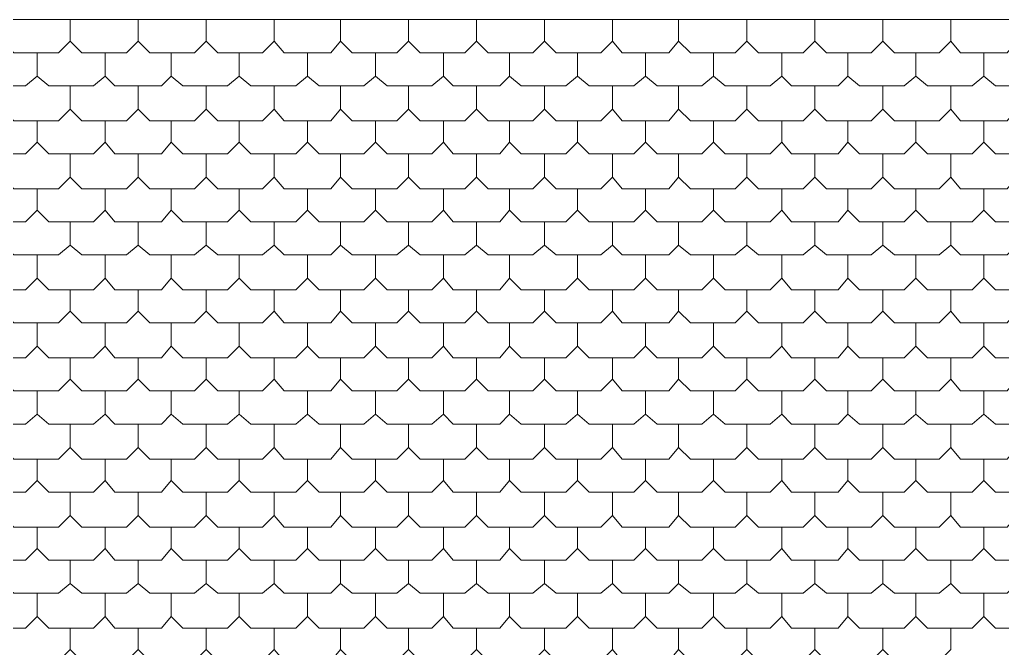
# Model space of a CAD drawing. Header units: millimetres. Extents: x 0 to 80.9, y 0 to 43.9.
# Drawn here: x 53.58 to 60.07, y 27.14 to 31.29 of the extents above; entities that cross this region are included whole.
import ezdxf

# ---------------------------------------------------------------- set-up
doc = ezdxf.new("R2010")
doc.units = ezdxf.units.MM
doc.layers.add('PDF_014408$BL-ROOF', color=7, linetype='Continuous')

msp = doc.modelspace()

# ---------------------------------------------------------------- linework, layer by layer
at = {"layer": 'PDF_014408$BL-ROOF', "lineweight": 9}
msp.add_lwpolyline([(9.0781, 31.2862), (18.5409, 21.8234), (26.2342, 21.8234), (26.2342, 29.427), (49.2758, 29.427), (49.2758, 22.862), (66.5345, 22.862), (66.5345, 22.4132), (75.4074, 31.2862)], close=True, dxfattribs=at)
for points in [[(53.4686, 31.1451), (53.5456, 31.0682), (53.8405, 31.0682), (53.9174, 31.1451), (53.9174, 31.2862)], [(53.9174, 31.1451), (53.9943, 31.0682), (54.2892, 31.0682), (54.3662, 31.1451), (54.3662, 31.2862)], [(54.3662, 31.1451), (54.4431, 31.0682), (54.738, 31.0682), (54.815, 31.1451), (54.815, 31.2862)], [(54.815, 31.1451), (54.8919, 31.0682), (55.1868, 31.0682), (55.2637, 31.1451), (55.2637, 31.2862)], [(55.2637, 31.1451), (55.3278, 31.0682), (55.6356, 31.0682), (55.6997, 31.1451), (55.6997, 31.2862)], [(55.6997, 31.1451), (55.7766, 31.0682), (56.0715, 31.0682), (56.1485, 31.1451), (56.1485, 31.2862)], [(56.1485, 31.1451), (56.2254, 31.0682), (56.5203, 31.0682), (56.5972, 31.1451), (56.5972, 31.2862)], [(56.5972, 31.1451), (56.6742, 31.0682), (56.9691, 31.0682), (57.046, 31.1451), (57.046, 31.2862)], [(57.046, 31.1451), (57.1229, 31.0682), (57.4179, 31.0682), (57.4948, 31.1451), (57.4948, 31.2862)], [(57.4948, 31.1451), (57.5589, 31.0682), (57.8666, 31.0682), (57.9307, 31.1451), (57.9307, 31.2862)], [(57.9307, 31.1451), (58.0077, 31.0682), (58.3026, 31.0682), (58.3795, 31.1451), (58.3795, 31.2862)], [(58.3795, 31.1451), (58.4565, 31.0682), (58.7514, 31.0682), (58.8283, 31.1451), (58.8283, 31.2862)], [(58.8283, 31.1451), (58.9052, 31.0682), (59.2001, 31.0682), (59.2771, 31.1451), (59.2771, 31.2862)], [(59.2771, 31.1451), (59.354, 31.0682), (59.6489, 31.0682), (59.7259, 31.1451), (59.7259, 31.2862)], [(59.7259, 31.1451), (59.79, 31.0682), (60.0977, 31.0682), (60.1618, 31.1451), (60.1618, 31.2862)], [(53.2506, 30.9143), (53.3276, 30.8502), (53.6225, 30.8502), (53.6994, 30.9143), (53.6994, 31.0682)], [(53.6994, 30.9143), (53.7764, 30.8502), (54.0713, 30.8502), (54.1482, 30.9143), (54.1482, 31.0682)], [(54.1482, 30.9143), (54.2123, 30.8502), (54.52, 30.8502), (54.5842, 30.9143), (54.5842, 31.0682)], [(54.5842, 30.9143), (54.6611, 30.8502), (54.956, 30.8502), (55.0329, 30.9143), (55.0329, 31.0682)], [(55.0329, 30.9143), (55.1099, 30.8502), (55.4048, 30.8502), (55.4817, 30.9143), (55.4817, 31.0682)], [(55.4817, 30.9143), (55.5586, 30.8502), (55.8535, 30.8502), (55.9305, 30.9143), (55.9305, 31.0682)], [(55.9305, 30.9143), (56.0074, 30.8502), (56.3023, 30.8502), (56.3793, 30.9143), (56.3793, 31.0682)], [(56.3793, 30.9143), (56.4434, 30.8502), (56.7511, 30.8502), (56.8152, 30.9143), (56.8152, 31.0682)], [(56.8152, 30.9143), (56.8921, 30.8502), (57.1871, 30.8502), (57.264, 30.9143), (57.264, 31.0682)], [(57.264, 30.9143), (57.3409, 30.8502), (57.6358, 30.8502), (57.7128, 30.9143), (57.7128, 31.0682)], [(57.7128, 30.9143), (57.7897, 30.8502), (58.0846, 30.8502), (58.1615, 30.9143), (58.1615, 31.0682)], [(58.1615, 30.9143), (58.2385, 30.8502), (58.5334, 30.8502), (58.6103, 30.9143), (58.6103, 31.0682)], [(58.6103, 30.9143), (58.6744, 30.8502), (58.9822, 30.8502), (59.0463, 30.9143), (59.0463, 31.0682)], [(59.0463, 30.9143), (59.1232, 30.8502), (59.4181, 30.8502), (59.4951, 30.9143), (59.4951, 31.0682)], [(59.4951, 30.9143), (59.572, 30.8502), (59.8669, 30.8502), (59.9438, 30.9143), (59.9438, 31.0682)], [(59.9438, 30.9143), (60.0208, 30.8502), (60.3157, 30.8502), (60.3926, 30.9143), (60.3926, 31.0682)], [(53.4686, 30.6964), (53.5456, 30.6194), (53.8405, 30.6194), (53.9174, 30.6964), (53.9174, 30.8502)], [(53.9174, 30.6964), (53.9943, 30.6194), (54.2892, 30.6194), (54.3662, 30.6964), (54.3662, 30.8502)], [(54.3662, 30.6964), (54.4431, 30.6194), (54.738, 30.6194), (54.815, 30.6964), (54.815, 30.8502)], [(54.815, 30.6964), (54.8919, 30.6194), (55.1868, 30.6194), (55.2637, 30.6964), (55.2637, 30.8502)], [(55.2637, 30.6964), (55.3278, 30.6194), (55.6356, 30.6194), (55.6997, 30.6964), (55.6997, 30.8502)], [(55.6997, 30.6964), (55.7766, 30.6194), (56.0715, 30.6194), (56.1485, 30.6964), (56.1485, 30.8502)], [(56.1485, 30.6964), (56.2254, 30.6194), (56.5203, 30.6194), (56.5972, 30.6964), (56.5972, 30.8502)], [(56.5972, 30.6964), (56.6742, 30.6194), (56.9691, 30.6194), (57.046, 30.6964), (57.046, 30.8502)], [(57.046, 30.6964), (57.1229, 30.6194), (57.4179, 30.6194), (57.4948, 30.6964), (57.4948, 30.8502)], [(57.4948, 30.6964), (57.5589, 30.6194), (57.8666, 30.6194), (57.9307, 30.6964), (57.9307, 30.8502)], [(57.9307, 30.6964), (58.0077, 30.6194), (58.3026, 30.6194), (58.3795, 30.6964), (58.3795, 30.8502)], [(58.3795, 30.6964), (58.4565, 30.6194), (58.7514, 30.6194), (58.8283, 30.6964), (58.8283, 30.8502)], [(58.8283, 30.6964), (58.9052, 30.6194), (59.2001, 30.6194), (59.2771, 30.6964), (59.2771, 30.8502)], [(59.2771, 30.6964), (59.354, 30.6194), (59.6489, 30.6194), (59.7259, 30.6964), (59.7259, 30.8502)], [(59.7259, 30.6964), (59.79, 30.6194), (60.0977, 30.6194), (60.1618, 30.6964), (60.1618, 30.8502)], [(53.2506, 30.4784), (53.3276, 30.4015), (53.6225, 30.4015), (53.6994, 30.4784), (53.6994, 30.6194)], [(53.6994, 30.4784), (53.7764, 30.4015), (54.0713, 30.4015), (54.1482, 30.4784), (54.1482, 30.6194)], [(54.1482, 30.4784), (54.2123, 30.4015), (54.52, 30.4015), (54.5842, 30.4784), (54.5842, 30.6194)], [(54.5842, 30.4784), (54.6611, 30.4015), (54.956, 30.4015), (55.0329, 30.4784), (55.0329, 30.6194)], [(55.0329, 30.4784), (55.1099, 30.4015), (55.4048, 30.4015), (55.4817, 30.4784), (55.4817, 30.6194)], [(55.4817, 30.4784), (55.5586, 30.4015), (55.8535, 30.4015), (55.9305, 30.4784), (55.9305, 30.6194)], [(55.9305, 30.4784), (56.0074, 30.4015), (56.3023, 30.4015), (56.3793, 30.4784), (56.3793, 30.6194)], [(56.3793, 30.4784), (56.4434, 30.4015), (56.7511, 30.4015), (56.8152, 30.4784), (56.8152, 30.6194)], [(56.8152, 30.4784), (56.8921, 30.4015), (57.1871, 30.4015), (57.264, 30.4784), (57.264, 30.6194)], [(57.264, 30.4784), (57.3409, 30.4015), (57.6358, 30.4015), (57.7128, 30.4784), (57.7128, 30.6194)], [(57.7128, 30.4784), (57.7897, 30.4015), (58.0846, 30.4015), (58.1615, 30.4784), (58.1615, 30.6194)], [(58.1615, 30.4784), (58.2385, 30.4015), (58.5334, 30.4015), (58.6103, 30.4784), (58.6103, 30.6194)], [(58.6103, 30.4784), (58.6744, 30.4015), (58.9822, 30.4015), (59.0463, 30.4784), (59.0463, 30.6194)], [(59.0463, 30.4784), (59.1232, 30.4015), (59.4181, 30.4015), (59.4951, 30.4784), (59.4951, 30.6194)], [(59.4951, 30.4784), (59.572, 30.4015), (59.8669, 30.4015), (59.9438, 30.4784), (59.9438, 30.6194)], [(59.9438, 30.4784), (60.0208, 30.4015), (60.3157, 30.4015), (60.3926, 30.4784), (60.3926, 30.6194)], [(53.4686, 30.2476), (53.5456, 30.1707), (53.8405, 30.1707), (53.9174, 30.2476), (53.9174, 30.4015)], [(53.9174, 30.2476), (53.9943, 30.1707), (54.2892, 30.1707), (54.3662, 30.2476), (54.3662, 30.4015)], [(54.3662, 30.2476), (54.4431, 30.1707), (54.738, 30.1707), (54.815, 30.2476), (54.815, 30.4015)], [(54.815, 30.2476), (54.8919, 30.1707), (55.1868, 30.1707), (55.2637, 30.2476), (55.2637, 30.4015)], [(55.2637, 30.2476), (55.3278, 30.1707), (55.6356, 30.1707), (55.6997, 30.2476), (55.6997, 30.4015)], [(55.6997, 30.2476), (55.7766, 30.1707), (56.0715, 30.1707), (56.1485, 30.2476), (56.1485, 30.4015)], [(56.1485, 30.2476), (56.2254, 30.1707), (56.5203, 30.1707), (56.5972, 30.2476), (56.5972, 30.4015)], [(56.5972, 30.2476), (56.6742, 30.1707), (56.9691, 30.1707), (57.046, 30.2476), (57.046, 30.4015)], [(57.046, 30.2476), (57.1229, 30.1707), (57.4179, 30.1707), (57.4948, 30.2476), (57.4948, 30.4015)], [(57.4948, 30.2476), (57.5589, 30.1707), (57.8666, 30.1707), (57.9307, 30.2476), (57.9307, 30.4015)], [(57.9307, 30.2476), (58.0077, 30.1707), (58.3026, 30.1707), (58.3795, 30.2476), (58.3795, 30.4015)], [(58.3795, 30.2476), (58.4565, 30.1707), (58.7514, 30.1707), (58.8283, 30.2476), (58.8283, 30.4015)], [(58.8283, 30.2476), (58.9052, 30.1707), (59.2001, 30.1707), (59.2771, 30.2476), (59.2771, 30.4015)], [(59.2771, 30.2476), (59.354, 30.1707), (59.6489, 30.1707), (59.7259, 30.2476), (59.7259, 30.4015)], [(59.7259, 30.2476), (59.79, 30.1707), (60.0977, 30.1707), (60.1618, 30.2476), (60.1618, 30.4015)], [(53.2506, 30.0296), (53.3276, 29.9527), (53.6225, 29.9527), (53.6994, 30.0296), (53.6994, 30.1707)], [(53.6994, 30.0296), (53.7764, 29.9527), (54.0713, 29.9527), (54.1482, 30.0296), (54.1482, 30.1707)], [(54.1482, 30.0296), (54.2123, 29.9527), (54.52, 29.9527), (54.5842, 30.0296), (54.5842, 30.1707)], [(54.5842, 30.0296), (54.6611, 29.9527), (54.956, 29.9527), (55.0329, 30.0296), (55.0329, 30.1707)], [(55.0329, 30.0296), (55.1099, 29.9527), (55.4048, 29.9527), (55.4817, 30.0296), (55.4817, 30.1707)], [(55.4817, 30.0296), (55.5586, 29.9527), (55.8535, 29.9527), (55.9305, 30.0296), (55.9305, 30.1707)], [(55.9305, 30.0296), (56.0074, 29.9527), (56.3023, 29.9527), (56.3793, 30.0296), (56.3793, 30.1707)], [(56.3793, 30.0296), (56.4434, 29.9527), (56.7511, 29.9527), (56.8152, 30.0296), (56.8152, 30.1707)], [(56.8152, 30.0296), (56.8921, 29.9527), (57.1871, 29.9527), (57.264, 30.0296), (57.264, 30.1707)], [(57.264, 30.0296), (57.3409, 29.9527), (57.6358, 29.9527), (57.7128, 30.0296), (57.7128, 30.1707)], [(57.7128, 30.0296), (57.7897, 29.9527), (58.0846, 29.9527), (58.1615, 30.0296), (58.1615, 30.1707)], [(58.1615, 30.0296), (58.2385, 29.9527), (58.5334, 29.9527), (58.6103, 30.0296), (58.6103, 30.1707)], [(58.6103, 30.0296), (58.6744, 29.9527), (58.9822, 29.9527), (59.0463, 30.0296), (59.0463, 30.1707)], [(59.0463, 30.0296), (59.1232, 29.9527), (59.4181, 29.9527), (59.4951, 30.0296), (59.4951, 30.1707)], [(59.4951, 30.0296), (59.572, 29.9527), (59.8669, 29.9527), (59.9438, 30.0296), (59.9438, 30.1707)], [(59.9438, 30.0296), (60.0208, 29.9527), (60.3157, 29.9527), (60.3926, 30.0296), (60.3926, 30.1707)], [(53.4686, 29.7988), (53.5456, 29.7347), (53.8405, 29.7347), (53.9174, 29.7988), (53.9174, 29.9527)], [(53.9174, 29.7988), (53.9943, 29.7347), (54.2892, 29.7347), (54.3662, 29.7988), (54.3662, 29.9527)], [(54.3662, 29.7988), (54.4431, 29.7347), (54.738, 29.7347), (54.815, 29.7988), (54.815, 29.9527)], [(54.815, 29.7988), (54.8919, 29.7347), (55.1868, 29.7347), (55.2637, 29.7988), (55.2637, 29.9527)], [(55.2637, 29.7988), (55.3278, 29.7347), (55.6356, 29.7347), (55.6997, 29.7988), (55.6997, 29.9527)], [(55.6997, 29.7988), (55.7766, 29.7347), (56.0715, 29.7347), (56.1485, 29.7988), (56.1485, 29.9527)], [(56.1485, 29.7988), (56.2254, 29.7347), (56.5203, 29.7347), (56.5972, 29.7988), (56.5972, 29.9527)], [(56.5972, 29.7988), (56.6742, 29.7347), (56.9691, 29.7347), (57.046, 29.7988), (57.046, 29.9527)], [(57.046, 29.7988), (57.1229, 29.7347), (57.4179, 29.7347), (57.4948, 29.7988), (57.4948, 29.9527)], [(57.4948, 29.7988), (57.5589, 29.7347), (57.8666, 29.7347), (57.9307, 29.7988), (57.9307, 29.9527)], [(57.9307, 29.7988), (58.0077, 29.7347), (58.3026, 29.7347), (58.3795, 29.7988), (58.3795, 29.9527)], [(58.3795, 29.7988), (58.4565, 29.7347), (58.7514, 29.7347), (58.8283, 29.7988), (58.8283, 29.9527)], [(58.8283, 29.7988), (58.9052, 29.7347), (59.2001, 29.7347), (59.2771, 29.7988), (59.2771, 29.9527)], [(59.2771, 29.7988), (59.354, 29.7347), (59.6489, 29.7347), (59.7259, 29.7988), (59.7259, 29.9527)], [(59.7259, 29.7988), (59.79, 29.7347), (60.0977, 29.7347), (60.1618, 29.7988), (60.1618, 29.9527)], [(53.2506, 29.5808), (53.3276, 29.5039), (53.6225, 29.5039), (53.6994, 29.5808), (53.6994, 29.7347)], [(53.6994, 29.5808), (53.7764, 29.5039), (54.0713, 29.5039), (54.1482, 29.5808), (54.1482, 29.7347)], [(54.1482, 29.5808), (54.2123, 29.5039), (54.52, 29.5039), (54.5842, 29.5808), (54.5842, 29.7347)], [(54.5842, 29.5808), (54.6611, 29.5039), (54.956, 29.5039), (55.0329, 29.5808), (55.0329, 29.7347)], [(55.0329, 29.5808), (55.1099, 29.5039), (55.4048, 29.5039), (55.4817, 29.5808), (55.4817, 29.7347)], [(55.4817, 29.5808), (55.5586, 29.5039), (55.8535, 29.5039), (55.9305, 29.5808), (55.9305, 29.7347)], [(55.9305, 29.5808), (56.0074, 29.5039), (56.3023, 29.5039), (56.3793, 29.5808), (56.3793, 29.7347)], [(56.3793, 29.5808), (56.4434, 29.5039), (56.7511, 29.5039), (56.8152, 29.5808), (56.8152, 29.7347)], [(56.8152, 29.5808), (56.8921, 29.5039), (57.1871, 29.5039), (57.264, 29.5808), (57.264, 29.7347)], [(57.264, 29.5808), (57.3409, 29.5039), (57.6358, 29.5039), (57.7128, 29.5808), (57.7128, 29.7347)], [(57.7128, 29.5808), (57.7897, 29.5039), (58.0846, 29.5039), (58.1615, 29.5808), (58.1615, 29.7347)], [(58.1615, 29.5808), (58.2385, 29.5039), (58.5334, 29.5039), (58.6103, 29.5808), (58.6103, 29.7347)], [(58.6103, 29.5808), (58.6744, 29.5039), (58.9822, 29.5039), (59.0463, 29.5808), (59.0463, 29.7347)], [(59.0463, 29.5808), (59.1232, 29.5039), (59.4181, 29.5039), (59.4951, 29.5808), (59.4951, 29.7347)], [(59.4951, 29.5808), (59.572, 29.5039), (59.8669, 29.5039), (59.9438, 29.5808), (59.9438, 29.7347)], [(59.9438, 29.5808), (60.0208, 29.5039), (60.3157, 29.5039), (60.3926, 29.5808), (60.3926, 29.7347)], [(53.4686, 29.3629), (53.5456, 29.2859), (53.8405, 29.2859), (53.9174, 29.3629), (53.9174, 29.5039)], [(53.9174, 29.3629), (53.9943, 29.2859), (54.2892, 29.2859), (54.3662, 29.3629), (54.3662, 29.5039)], [(54.3662, 29.3629), (54.4431, 29.2859), (54.738, 29.2859), (54.815, 29.3629), (54.815, 29.5039)], [(54.815, 29.3629), (54.8919, 29.2859), (55.1868, 29.2859), (55.2637, 29.3629), (55.2637, 29.5039)], [(55.2637, 29.3629), (55.3278, 29.2859), (55.6356, 29.2859), (55.6997, 29.3629), (55.6997, 29.5039)], [(55.6997, 29.3629), (55.7766, 29.2859), (56.0715, 29.2859), (56.1485, 29.3629), (56.1485, 29.5039)], [(56.1485, 29.3629), (56.2254, 29.2859), (56.5203, 29.2859), (56.5972, 29.3629), (56.5972, 29.5039)], [(56.5972, 29.3629), (56.6742, 29.2859), (56.9691, 29.2859), (57.046, 29.3629), (57.046, 29.5039)], [(57.046, 29.3629), (57.1229, 29.2859), (57.4179, 29.2859), (57.4948, 29.3629), (57.4948, 29.5039)], [(57.4948, 29.3629), (57.5589, 29.2859), (57.8666, 29.2859), (57.9307, 29.3629), (57.9307, 29.5039)], [(57.9307, 29.3629), (58.0077, 29.2859), (58.3026, 29.2859), (58.3795, 29.3629), (58.3795, 29.5039)], [(58.3795, 29.3629), (58.4565, 29.2859), (58.7514, 29.2859), (58.8283, 29.3629), (58.8283, 29.5039)], [(58.8283, 29.3629), (58.9052, 29.2859), (59.2001, 29.2859), (59.2771, 29.3629), (59.2771, 29.5039)], [(59.2771, 29.3629), (59.354, 29.2859), (59.6489, 29.2859), (59.7259, 29.3629), (59.7259, 29.5039)], [(59.7259, 29.3629), (59.79, 29.2859), (60.0977, 29.2859), (60.1618, 29.3629), (60.1618, 29.5039)], [(53.2506, 29.1321), (53.3276, 29.0551), (53.6225, 29.0551), (53.6994, 29.1321), (53.6994, 29.2859)], [(53.6994, 29.1321), (53.7764, 29.0551), (54.0713, 29.0551), (54.1482, 29.1321), (54.1482, 29.2859)], [(54.1482, 29.1321), (54.2123, 29.0551), (54.52, 29.0551), (54.5842, 29.1321), (54.5842, 29.2859)], [(54.5842, 29.1321), (54.6611, 29.0551), (54.956, 29.0551), (55.0329, 29.1321), (55.0329, 29.2859)], [(55.0329, 29.1321), (55.1099, 29.0551), (55.4048, 29.0551), (55.4817, 29.1321), (55.4817, 29.2859)], [(55.4817, 29.1321), (55.5586, 29.0551), (55.8535, 29.0551), (55.9305, 29.1321), (55.9305, 29.2859)], [(55.9305, 29.1321), (56.0074, 29.0551), (56.3023, 29.0551), (56.3793, 29.1321), (56.3793, 29.2859)], [(56.3793, 29.1321), (56.4434, 29.0551), (56.7511, 29.0551), (56.8152, 29.1321), (56.8152, 29.2859)], [(56.8152, 29.1321), (56.8921, 29.0551), (57.1871, 29.0551), (57.264, 29.1321), (57.264, 29.2859)], [(57.264, 29.1321), (57.3409, 29.0551), (57.6358, 29.0551), (57.7128, 29.1321), (57.7128, 29.2859)], [(57.7128, 29.1321), (57.7897, 29.0551), (58.0846, 29.0551), (58.1615, 29.1321), (58.1615, 29.2859)], [(58.1615, 29.1321), (58.2385, 29.0551), (58.5334, 29.0551), (58.6103, 29.1321), (58.6103, 29.2859)], [(58.6103, 29.1321), (58.6744, 29.0551), (58.9822, 29.0551), (59.0463, 29.1321), (59.0463, 29.2859)], [(59.0463, 29.1321), (59.1232, 29.0551), (59.4181, 29.0551), (59.4951, 29.1321), (59.4951, 29.2859)], [(59.4951, 29.1321), (59.572, 29.0551), (59.8669, 29.0551), (59.9438, 29.1321), (59.9438, 29.2859)], [(59.9438, 29.1321), (60.0208, 29.0551), (60.3157, 29.0551), (60.3926, 29.1321), (60.3926, 29.2859)], [(53.4686, 28.9141), (53.5456, 28.8372), (53.8405, 28.8372), (53.9174, 28.9141), (53.9174, 29.0551)], [(53.9174, 28.9141), (53.9943, 28.8372), (54.2892, 28.8372), (54.3662, 28.9141), (54.3662, 29.0551)], [(54.3662, 28.9141), (54.4431, 28.8372), (54.738, 28.8372), (54.815, 28.9141), (54.815, 29.0551)], [(54.815, 28.9141), (54.8919, 28.8372), (55.1868, 28.8372), (55.2637, 28.9141), (55.2637, 29.0551)], [(55.2637, 28.9141), (55.3278, 28.8372), (55.6356, 28.8372), (55.6997, 28.9141), (55.6997, 29.0551)], [(55.6997, 28.9141), (55.7766, 28.8372), (56.0715, 28.8372), (56.1485, 28.9141), (56.1485, 29.0551)], [(56.1485, 28.9141), (56.2254, 28.8372), (56.5203, 28.8372), (56.5972, 28.9141), (56.5972, 29.0551)], [(56.5972, 28.9141), (56.6742, 28.8372), (56.9691, 28.8372), (57.046, 28.9141), (57.046, 29.0551)], [(57.046, 28.9141), (57.1229, 28.8372), (57.4179, 28.8372), (57.4948, 28.9141), (57.4948, 29.0551)], [(57.4948, 28.9141), (57.5589, 28.8372), (57.8666, 28.8372), (57.9307, 28.9141), (57.9307, 29.0551)], [(57.9307, 28.9141), (58.0077, 28.8372), (58.3026, 28.8372), (58.3795, 28.9141), (58.3795, 29.0551)], [(58.3795, 28.9141), (58.4565, 28.8372), (58.7514, 28.8372), (58.8283, 28.9141), (58.8283, 29.0551)], [(58.8283, 28.9141), (58.9052, 28.8372), (59.2001, 28.8372), (59.2771, 28.9141), (59.2771, 29.0551)], [(59.2771, 28.9141), (59.354, 28.8372), (59.6489, 28.8372), (59.7259, 28.9141), (59.7259, 29.0551)], [(59.7259, 28.9141), (59.79, 28.8372), (60.0977, 28.8372), (60.1618, 28.9141), (60.1618, 29.0551)], [(53.2506, 28.6833), (53.3276, 28.6192), (53.6225, 28.6192), (53.6994, 28.6833), (53.6994, 28.8372)], [(53.6994, 28.6833), (53.7764, 28.6192), (54.0713, 28.6192), (54.1482, 28.6833), (54.1482, 28.8372)], [(54.1482, 28.6833), (54.2123, 28.6192), (54.52, 28.6192), (54.5842, 28.6833), (54.5842, 28.8372)], [(54.5842, 28.6833), (54.6611, 28.6192), (54.956, 28.6192), (55.0329, 28.6833), (55.0329, 28.8372)], [(55.0329, 28.6833), (55.1099, 28.6192), (55.4048, 28.6192), (55.4817, 28.6833), (55.4817, 28.8372)], [(55.4817, 28.6833), (55.5586, 28.6192), (55.8535, 28.6192), (55.9305, 28.6833), (55.9305, 28.8372)], [(55.9305, 28.6833), (56.0074, 28.6192), (56.3023, 28.6192), (56.3793, 28.6833), (56.3793, 28.8372)], [(56.3793, 28.6833), (56.4434, 28.6192), (56.7511, 28.6192), (56.8152, 28.6833), (56.8152, 28.8372)], [(56.8152, 28.6833), (56.8921, 28.6192), (57.1871, 28.6192), (57.264, 28.6833), (57.264, 28.8372)], [(57.264, 28.6833), (57.3409, 28.6192), (57.6358, 28.6192), (57.7128, 28.6833), (57.7128, 28.8372)], [(57.7128, 28.6833), (57.7897, 28.6192), (58.0846, 28.6192), (58.1615, 28.6833), (58.1615, 28.8372)], [(58.1615, 28.6833), (58.2385, 28.6192), (58.5334, 28.6192), (58.6103, 28.6833), (58.6103, 28.8372)], [(58.6103, 28.6833), (58.6744, 28.6192), (58.9822, 28.6192), (59.0463, 28.6833), (59.0463, 28.8372)], [(59.0463, 28.6833), (59.1232, 28.6192), (59.4181, 28.6192), (59.4951, 28.6833), (59.4951, 28.8372)], [(59.4951, 28.6833), (59.572, 28.6192), (59.8669, 28.6192), (59.9438, 28.6833), (59.9438, 28.8372)], [(59.9438, 28.6833), (60.0208, 28.6192), (60.3157, 28.6192), (60.3926, 28.6833), (60.3926, 28.8372)], [(53.4686, 28.4653), (53.5456, 28.3884), (53.8405, 28.3884), (53.9174, 28.4653), (53.9174, 28.6192)], [(53.9174, 28.4653), (53.9943, 28.3884), (54.2892, 28.3884), (54.3662, 28.4653), (54.3662, 28.6192)], [(54.3662, 28.4653), (54.4431, 28.3884), (54.738, 28.3884), (54.815, 28.4653), (54.815, 28.6192)], [(54.815, 28.4653), (54.8919, 28.3884), (55.1868, 28.3884), (55.2637, 28.4653), (55.2637, 28.6192)], [(55.2637, 28.4653), (55.3278, 28.3884), (55.6356, 28.3884), (55.6997, 28.4653), (55.6997, 28.6192)], [(55.6997, 28.4653), (55.7766, 28.3884), (56.0715, 28.3884), (56.1485, 28.4653), (56.1485, 28.6192)], [(56.1485, 28.4653), (56.2254, 28.3884), (56.5203, 28.3884), (56.5972, 28.4653), (56.5972, 28.6192)], [(56.5972, 28.4653), (56.6742, 28.3884), (56.9691, 28.3884), (57.046, 28.4653), (57.046, 28.6192)], [(57.046, 28.4653), (57.1229, 28.3884), (57.4179, 28.3884), (57.4948, 28.4653), (57.4948, 28.6192)], [(57.4948, 28.4653), (57.5589, 28.3884), (57.8666, 28.3884), (57.9307, 28.4653), (57.9307, 28.6192)], [(57.9307, 28.4653), (58.0077, 28.3884), (58.3026, 28.3884), (58.3795, 28.4653), (58.3795, 28.6192)], [(58.3795, 28.4653), (58.4565, 28.3884), (58.7514, 28.3884), (58.8283, 28.4653), (58.8283, 28.6192)], [(58.8283, 28.4653), (58.9052, 28.3884), (59.2001, 28.3884), (59.2771, 28.4653), (59.2771, 28.6192)], [(59.2771, 28.4653), (59.354, 28.3884), (59.6489, 28.3884), (59.7259, 28.4653), (59.7259, 28.6192)], [(59.7259, 28.4653), (59.79, 28.3884), (60.0977, 28.3884), (60.1618, 28.4653), (60.1618, 28.6192)], [(53.2506, 28.2473), (53.3276, 28.1704), (53.6225, 28.1704), (53.6994, 28.2473), (53.6994, 28.3884)], [(53.6994, 28.2473), (53.7764, 28.1704), (54.0713, 28.1704), (54.1482, 28.2473), (54.1482, 28.3884)], [(54.1482, 28.2473), (54.2123, 28.1704), (54.52, 28.1704), (54.5842, 28.2473), (54.5842, 28.3884)], [(54.5842, 28.2473), (54.6611, 28.1704), (54.956, 28.1704), (55.0329, 28.2473), (55.0329, 28.3884)], [(55.0329, 28.2473), (55.1099, 28.1704), (55.4048, 28.1704), (55.4817, 28.2473), (55.4817, 28.3884)], [(55.4817, 28.2473), (55.5586, 28.1704), (55.8535, 28.1704), (55.9305, 28.2473), (55.9305, 28.3884)], [(55.9305, 28.2473), (56.0074, 28.1704), (56.3023, 28.1704), (56.3793, 28.2473), (56.3793, 28.3884)], [(56.3793, 28.2473), (56.4434, 28.1704), (56.7511, 28.1704), (56.8152, 28.2473), (56.8152, 28.3884)], [(56.8152, 28.2473), (56.8921, 28.1704), (57.1871, 28.1704), (57.264, 28.2473), (57.264, 28.3884)], [(57.264, 28.2473), (57.3409, 28.1704), (57.6358, 28.1704), (57.7128, 28.2473), (57.7128, 28.3884)], [(57.7128, 28.2473), (57.7897, 28.1704), (58.0846, 28.1704), (58.1615, 28.2473), (58.1615, 28.3884)], [(58.1615, 28.2473), (58.2385, 28.1704), (58.5334, 28.1704), (58.6103, 28.2473), (58.6103, 28.3884)], [(58.6103, 28.2473), (58.6744, 28.1704), (58.9822, 28.1704), (59.0463, 28.2473), (59.0463, 28.3884)], [(59.0463, 28.2473), (59.1232, 28.1704), (59.4181, 28.1704), (59.4951, 28.2473), (59.4951, 28.3884)], [(59.4951, 28.2473), (59.572, 28.1704), (59.8669, 28.1704), (59.9438, 28.2473), (59.9438, 28.3884)], [(59.9438, 28.2473), (60.0208, 28.1704), (60.3157, 28.1704), (60.3926, 28.2473), (60.3926, 28.3884)], [(53.4686, 28.0165), (53.5456, 27.9396), (53.8405, 27.9396), (53.9174, 28.0165), (53.9174, 28.1704)], [(53.9174, 28.0165), (53.9943, 27.9396), (54.2892, 27.9396), (54.3662, 28.0165), (54.3662, 28.1704)], [(54.3662, 28.0165), (54.4431, 27.9396), (54.738, 27.9396), (54.815, 28.0165), (54.815, 28.1704)], [(54.815, 28.0165), (54.8919, 27.9396), (55.1868, 27.9396), (55.2637, 28.0165), (55.2637, 28.1704)], [(55.2637, 28.0165), (55.3278, 27.9396), (55.6356, 27.9396), (55.6997, 28.0165), (55.6997, 28.1704)], [(55.6997, 28.0165), (55.7766, 27.9396), (56.0715, 27.9396), (56.1485, 28.0165), (56.1485, 28.1704)], [(56.1485, 28.0165), (56.2254, 27.9396), (56.5203, 27.9396), (56.5972, 28.0165), (56.5972, 28.1704)], [(56.5972, 28.0165), (56.6742, 27.9396), (56.9691, 27.9396), (57.046, 28.0165), (57.046, 28.1704)], [(57.046, 28.0165), (57.1229, 27.9396), (57.4179, 27.9396), (57.4948, 28.0165), (57.4948, 28.1704)], [(57.4948, 28.0165), (57.5589, 27.9396), (57.8666, 27.9396), (57.9307, 28.0165), (57.9307, 28.1704)], [(57.9307, 28.0165), (58.0077, 27.9396), (58.3026, 27.9396), (58.3795, 28.0165), (58.3795, 28.1704)], [(58.3795, 28.0165), (58.4565, 27.9396), (58.7514, 27.9396), (58.8283, 28.0165), (58.8283, 28.1704)], [(58.8283, 28.0165), (58.9052, 27.9396), (59.2001, 27.9396), (59.2771, 28.0165), (59.2771, 28.1704)], [(59.2771, 28.0165), (59.354, 27.9396), (59.6489, 27.9396), (59.7259, 28.0165), (59.7259, 28.1704)], [(59.7259, 28.0165), (59.79, 27.9396), (60.0977, 27.9396), (60.1618, 28.0165), (60.1618, 28.1704)], [(53.2506, 27.7986), (53.3276, 27.7216), (53.6225, 27.7216), (53.6994, 27.7986), (53.6994, 27.9396)], [(53.6994, 27.7986), (53.7764, 27.7216), (54.0713, 27.7216), (54.1482, 27.7986), (54.1482, 27.9396)], [(54.1482, 27.7986), (54.2123, 27.7216), (54.52, 27.7216), (54.5842, 27.7986), (54.5842, 27.9396)], [(54.5842, 27.7986), (54.6611, 27.7216), (54.956, 27.7216), (55.0329, 27.7986), (55.0329, 27.9396)], [(55.0329, 27.7986), (55.1099, 27.7216), (55.4048, 27.7216), (55.4817, 27.7986), (55.4817, 27.9396)], [(55.4817, 27.7986), (55.5586, 27.7216), (55.8535, 27.7216), (55.9305, 27.7986), (55.9305, 27.9396)], [(55.9305, 27.7986), (56.0074, 27.7216), (56.3023, 27.7216), (56.3793, 27.7986), (56.3793, 27.9396)], [(56.3793, 27.7986), (56.4434, 27.7216), (56.7511, 27.7216), (56.8152, 27.7986), (56.8152, 27.9396)], [(56.8152, 27.7986), (56.8921, 27.7216), (57.1871, 27.7216), (57.264, 27.7986), (57.264, 27.9396)], [(57.264, 27.7986), (57.3409, 27.7216), (57.6358, 27.7216), (57.7128, 27.7986), (57.7128, 27.9396)], [(57.7128, 27.7986), (57.7897, 27.7216), (58.0846, 27.7216), (58.1615, 27.7986), (58.1615, 27.9396)], [(58.1615, 27.7986), (58.2385, 27.7216), (58.5334, 27.7216), (58.6103, 27.7986), (58.6103, 27.9396)], [(58.6103, 27.7986), (58.6744, 27.7216), (58.9822, 27.7216), (59.0463, 27.7986), (59.0463, 27.9396)], [(59.0463, 27.7986), (59.1232, 27.7216), (59.4181, 27.7216), (59.4951, 27.7986), (59.4951, 27.9396)], [(59.4951, 27.7986), (59.572, 27.7216), (59.8669, 27.7216), (59.9438, 27.7986), (59.9438, 27.9396)], [(59.9438, 27.7986), (60.0208, 27.7216), (60.3157, 27.7216), (60.3926, 27.7986), (60.3926, 27.9396)], [(53.4686, 27.5678), (53.5456, 27.5036), (53.8405, 27.5036), (53.9174, 27.5678), (53.9174, 27.7216)], [(53.9174, 27.5678), (53.9943, 27.5036), (54.2892, 27.5036), (54.3662, 27.5678), (54.3662, 27.7216)], [(54.3662, 27.5678), (54.4431, 27.5036), (54.738, 27.5036), (54.815, 27.5678), (54.815, 27.7216)], [(54.815, 27.5678), (54.8919, 27.5036), (55.1868, 27.5036), (55.2637, 27.5678), (55.2637, 27.7216)], [(55.2637, 27.5678), (55.3278, 27.5036), (55.6356, 27.5036), (55.6997, 27.5678), (55.6997, 27.7216)], [(55.6997, 27.5678), (55.7766, 27.5036), (56.0715, 27.5036), (56.1485, 27.5678), (56.1485, 27.7216)], [(56.1485, 27.5678), (56.2254, 27.5036), (56.5203, 27.5036), (56.5972, 27.5678), (56.5972, 27.7216)], [(56.5972, 27.5678), (56.6742, 27.5036), (56.9691, 27.5036), (57.046, 27.5678), (57.046, 27.7216)], [(57.046, 27.5678), (57.1229, 27.5036), (57.4179, 27.5036), (57.4948, 27.5678), (57.4948, 27.7216)], [(57.4948, 27.5678), (57.5589, 27.5036), (57.8666, 27.5036), (57.9307, 27.5678), (57.9307, 27.7216)], [(57.9307, 27.5678), (58.0077, 27.5036), (58.3026, 27.5036), (58.3795, 27.5678), (58.3795, 27.7216)], [(58.3795, 27.5678), (58.4565, 27.5036), (58.7514, 27.5036), (58.8283, 27.5678), (58.8283, 27.7216)], [(58.8283, 27.5678), (58.9052, 27.5036), (59.2001, 27.5036), (59.2771, 27.5678), (59.2771, 27.7216)], [(59.2771, 27.5678), (59.354, 27.5036), (59.6489, 27.5036), (59.7259, 27.5678), (59.7259, 27.7216)], [(59.7259, 27.5678), (59.79, 27.5036), (60.0977, 27.5036), (60.1618, 27.5678), (60.1618, 27.7216)], [(53.2506, 27.3498), (53.3276, 27.2728), (53.6225, 27.2728), (53.6994, 27.3498), (53.6994, 27.5036)], [(53.6994, 27.3498), (53.7764, 27.2728), (54.0713, 27.2728), (54.1482, 27.3498), (54.1482, 27.5036)], [(54.1482, 27.3498), (54.2123, 27.2728), (54.52, 27.2728), (54.5842, 27.3498), (54.5842, 27.5036)], [(54.5842, 27.3498), (54.6611, 27.2728), (54.956, 27.2728), (55.0329, 27.3498), (55.0329, 27.5036)], [(55.0329, 27.3498), (55.1099, 27.2728), (55.4048, 27.2728), (55.4817, 27.3498), (55.4817, 27.5036)], [(55.4817, 27.3498), (55.5586, 27.2728), (55.8535, 27.2728), (55.9305, 27.3498), (55.9305, 27.5036)], [(55.9305, 27.3498), (56.0074, 27.2728), (56.3023, 27.2728), (56.3793, 27.3498), (56.3793, 27.5036)], [(56.3793, 27.3498), (56.4434, 27.2728), (56.7511, 27.2728), (56.8152, 27.3498), (56.8152, 27.5036)], [(56.8152, 27.3498), (56.8921, 27.2728), (57.1871, 27.2728), (57.264, 27.3498), (57.264, 27.5036)], [(57.264, 27.3498), (57.3409, 27.2728), (57.6358, 27.2728), (57.7128, 27.3498), (57.7128, 27.5036)], [(57.7128, 27.3498), (57.7897, 27.2728), (58.0846, 27.2728), (58.1615, 27.3498), (58.1615, 27.5036)], [(58.1615, 27.3498), (58.2385, 27.2728), (58.5334, 27.2728), (58.6103, 27.3498), (58.6103, 27.5036)], [(58.6103, 27.3498), (58.6744, 27.2728), (58.9822, 27.2728), (59.0463, 27.3498), (59.0463, 27.5036)], [(59.0463, 27.3498), (59.1232, 27.2728), (59.4181, 27.2728), (59.4951, 27.3498), (59.4951, 27.5036)], [(59.4951, 27.3498), (59.572, 27.2728), (59.8669, 27.2728), (59.9438, 27.3498), (59.9438, 27.5036)], [(59.9438, 27.3498), (60.0208, 27.2728), (60.3157, 27.2728), (60.3926, 27.3498), (60.3926, 27.5036)], [(53.4686, 27.1318), (53.5456, 27.0549), (53.8405, 27.0549), (53.9174, 27.1318), (53.9174, 27.2728)], [(53.9174, 27.1318), (53.9943, 27.0549), (54.2892, 27.0549), (54.3662, 27.1318), (54.3662, 27.2728)], [(54.3662, 27.1318), (54.4431, 27.0549), (54.738, 27.0549), (54.815, 27.1318), (54.815, 27.2728)], [(54.815, 27.1318), (54.8919, 27.0549), (55.1868, 27.0549), (55.2637, 27.1318), (55.2637, 27.2728)], [(55.2637, 27.1318), (55.3278, 27.0549), (55.6356, 27.0549), (55.6997, 27.1318), (55.6997, 27.2728)], [(55.6997, 27.1318), (55.7766, 27.0549), (56.0715, 27.0549), (56.1485, 27.1318), (56.1485, 27.2728)], [(56.1485, 27.1318), (56.2254, 27.0549), (56.5203, 27.0549), (56.5972, 27.1318), (56.5972, 27.2728)], [(56.5972, 27.1318), (56.6742, 27.0549), (56.9691, 27.0549), (57.046, 27.1318), (57.046, 27.2728)], [(57.046, 27.1318), (57.1229, 27.0549), (57.4179, 27.0549), (57.4948, 27.1318), (57.4948, 27.2728)], [(57.4948, 27.1318), (57.5589, 27.0549), (57.8666, 27.0549), (57.9307, 27.1318), (57.9307, 27.2728)], [(57.9307, 27.1318), (58.0077, 27.0549), (58.3026, 27.0549), (58.3795, 27.1318), (58.3795, 27.2728)], [(58.3795, 27.1318), (58.4565, 27.0549), (58.7514, 27.0549), (58.8283, 27.1318), (58.8283, 27.2728)], [(58.8283, 27.1318), (58.9052, 27.0549), (59.2001, 27.0549), (59.2771, 27.1318), (59.2771, 27.2728)], [(59.2771, 27.1318), (59.354, 27.0549), (59.6489, 27.0549), (59.7259, 27.1318), (59.7259, 27.2728)]]:
    msp.add_lwpolyline(points, dxfattribs=at)

doc.saveas('drawing.dxf')
